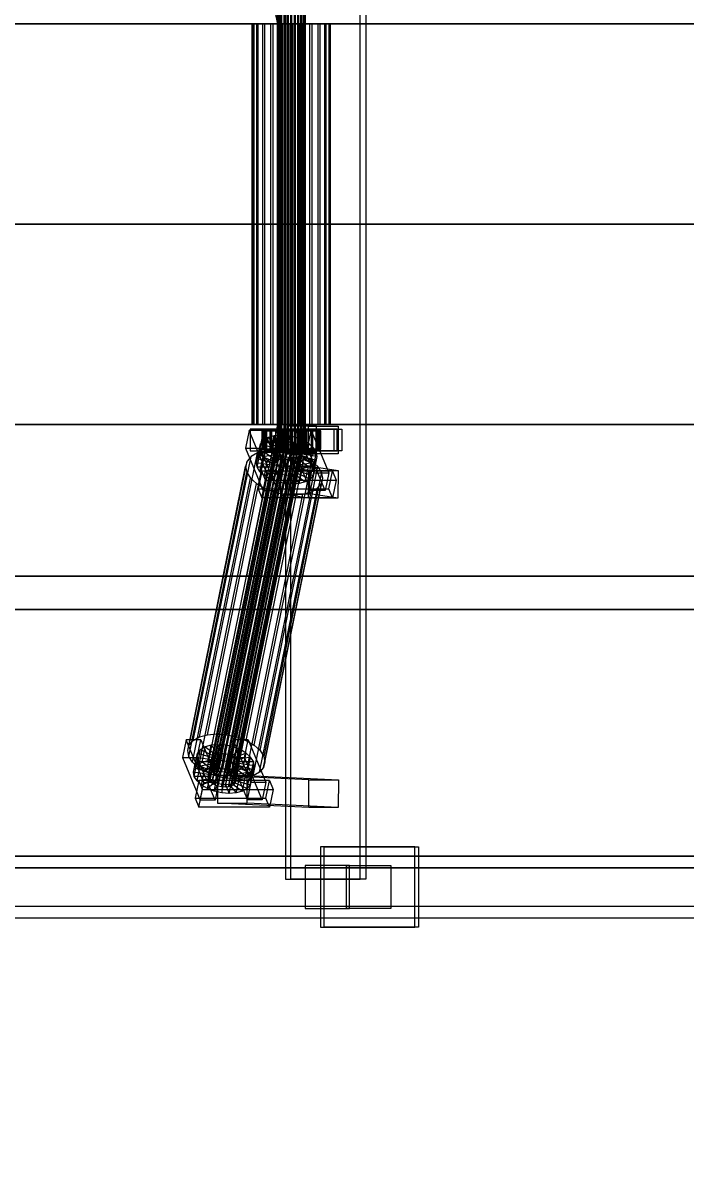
# Model space of a CAD drawing. Header units: millimetres. Extents: x -191664 to 191490, y -197311 to 10263.
# Drawn here: x 22599 to 23028, y -18620 to -17870 of the extents above; entities that cross this region are included whole.
import ezdxf

# ---------------------------------------------------------------- set-up
doc = ezdxf.new("R2010")
doc.units = ezdxf.units.MM
doc.layers.add('COTAS_INSTALACION_P', color=30, linetype='Continuous', lineweight=0)
doc.layers.add('superior_C02', color=7, linetype='Continuous', lineweight=0)
doc.dimstyles.new('PLANTA_100', dxfattribs={"dimtxt": 250, "dimasz": 150, "dimexe": 150, "dimexo": 80, "dimgap": 100, "dimtad": 1, "dimtih": 1, "dimtoh": 1, "dimdec": 1, "dimdsep": 46, "dimcen": 0.09, "dimclrd": 1, "dimclre": 1, "dimclrt": 1, "dimadec": 0, "dimazin": 0, "dimtfac": 1, "dimtdec": 4, "dimtofl": 0, "dimtmove": 0, "dimatfit": 3, "dimfxl": 1, "dimtolj": 1, "dimtzin": 0, "dimarcsym": 0})

# ---------------------------------------------------------------- blocks, each defined once
blk = doc.blocks.new('*D5')
at = {"layer": 'COTAS_INSTALACION_P', "color": 1, "lineweight": -2, "transparency": 16777216}
for p, q in [((-1000, -18080), (-1000, -25850)), ((60117.12, -18080), (60117.12, -25850)), ((-850, -25700), (59967.12, -25700))]:
    blk.add_line(p, q, dxfattribs=at)
at = {"layer": 'COTAS_INSTALACION_P', "color": 1, "transparency": 16777216}
for points in [[(-850, -25675), (-850, -25725), (-1000, -25700)], [(59967.12, -25675), (59967.12, -25725), (60117.12, -25700)]]:
    blk.add_solid(points, dxfattribs=at)
at = {"layer": 'Defpoints', "color": 0, "transparency": 16777216}
for p in [(-1000, -18000), (60117.12, -18000), (60117.12, -25700)]:
    blk.add_point(p, dxfattribs=at)

msp = doc.modelspace()

# ---------------------------------------------------------------- linework, layer by layer
at = {"layer": 'superior_C02', "color": 139, "true_color": 0x354b57}
for p, q in [((22768.65, -17575), (22768.65, -18425)), ((22772.16, -18425), (22772.16, -17575)), ((22817.24, -18425), (22817.24, -17575)), ((22820.74, -17575), (22820.74, -18425)), ((22788.89, -18131), (22769.76, -18131)), ((22769.76, -18131), (22769.76, -18149)), ((22783.67, -18131), (22769.76, -18131)), ((22783.67, -18149), (22783.67, -18131)), ((22783.67, -18131), (22802.8, -18131)), ((22788.89, -18149), (22788.89, -18131)), ((22788.89, -18131), (22802.8, -18131)), ((22802.8, -18131), (22802.8, -18149)), ((22745.12, -18133.86), (22742.79, -18145.33)), ((22754.69, -18133.85), (22745.12, -18133.86)), ((22756.64, -18161.39), (22745.12, -18133.86)), ((22755.36, -18133), (22745.8, -18133)), ((22745.8, -18133), (22745.8, -18147)), ((22759.83, -18133), (22745.8, -18133)), ((22752.35, -18145.32), (22754.69, -18133.85)), ((22754.69, -18133.85), (22766.21, -18161.38)), ((22755.36, -18147), (22755.36, -18133)), ((22755.36, -18133), (22769.39, -18133)), ((22802.28, -18133), (22756.37, -18133)), ((22756.37, -18133), (22756.37, -18147)), ((22759.3, -18133), (22756.37, -18133)), ((22759.3, -18147), (22759.3, -18133)), ((22759.3, -18133), (22805.2, -18133)), ((22759.83, -18147), (22759.83, -18133)), ((22759.83, -18133), (22769.39, -18133)), ((22769.39, -18133), (22769.39, -18147)), ((22775.72, -18133.82), (22773.39, -18145.29)), ((22785.29, -18133.81), (22775.72, -18133.82)), ((22787.25, -18161.35), (22775.72, -18133.82)), ((22785.96, -18133), (22776.4, -18133)), ((22776.4, -18133), (22776.4, -18147)), ((22790.43, -18133), (22776.4, -18133)), ((22782.95, -18145.28), (22785.29, -18133.81)), ((22785.29, -18133.81), (22796.81, -18161.34)), ((22785.96, -18147), (22785.96, -18133)), ((22785.96, -18133), (22799.99, -18133)), ((22790.43, -18147), (22790.43, -18133)), ((22790.43, -18133), (22799.99, -18133)), ((22799.99, -18133), (22799.99, -18147)), ((22802.28, -18147), (22802.28, -18133)), ((22802.28, -18133), (22805.2, -18133)), ((22805.2, -18133), (22805.2, -18147)), ((22742.79, -18145.33), (22752.35, -18145.32)), ((22742.79, -18145.33), (22754.31, -18172.86)), ((22745.8, -18147), (22755.36, -18147)), ((22745.8, -18147), (22759.83, -18147)), ((22763.87, -18172.85), (22752.35, -18145.32)), ((22769.39, -18147), (22755.36, -18147)), ((22756.37, -18147), (22802.28, -18147)), ((22756.37, -18147), (22759.3, -18147)), ((22805.2, -18147), (22759.3, -18147)), ((22769.39, -18147), (22759.83, -18147)), ((22773.39, -18145.29), (22782.95, -18145.28)), ((22773.39, -18145.29), (22784.91, -18172.82)), ((22776.4, -18147), (22785.96, -18147)), ((22776.4, -18147), (22790.43, -18147)), ((22794.48, -18172.81), (22782.95, -18145.28)), ((22799.99, -18147), (22785.96, -18147)), ((22799.99, -18147), (22790.43, -18147)), ((22805.2, -18147), (22802.28, -18147)), ((22769.76, -18149), (22788.89, -18149)), ((22783.67, -18149), (22769.76, -18149)), ((22802.8, -18149), (22783.67, -18149)), ((22802.8, -18149), (22788.89, -18149)), ((22753.3, -18160.25), (22750.96, -18171.72)), ((22799.2, -18160.19), (22753.3, -18160.25)), ((22755.7, -18165.98), (22753.3, -18160.25)), ((22754.31, -18172.86), (22756.64, -18161.39)), ((22756.64, -18161.39), (22766.21, -18161.38)), ((22766.21, -18161.38), (22763.87, -18172.85)), ((22765.64, -18156.96), (22765.4, -18174.94)), ((22784.77, -18156.96), (22765.64, -18156.96)), ((22783.79, -18159.83), (22765.64, -18156.96)), ((22783.55, -18177.81), (22783.79, -18159.83)), ((22783.79, -18159.83), (22802.92, -18159.83)), ((22784.52, -18174.94), (22784.77, -18156.96)), ((22784.77, -18156.96), (22802.92, -18159.83)), ((22784.91, -18172.82), (22787.25, -18161.35)), ((22787.25, -18161.35), (22796.81, -18161.34)), ((22796.81, -18161.34), (22794.48, -18172.81)), ((22796.87, -18171.66), (22799.2, -18160.19)), ((22799.2, -18160.19), (22801.6, -18165.93)), ((22802.92, -18159.83), (22802.67, -18177.81)), ((22753.36, -18177.45), (22755.7, -18165.98)), ((22755.7, -18165.98), (22801.6, -18165.93)), ((22801.6, -18165.93), (22799.27, -18177.39)), ((22750.96, -18171.72), (22796.87, -18171.66)), ((22750.96, -18171.72), (22753.36, -18177.45)), ((22763.87, -18172.85), (22754.31, -18172.86)), ((22765.4, -18174.94), (22784.52, -18174.94)), ((22783.55, -18177.81), (22765.4, -18174.94)), ((22802.67, -18177.81), (22784.52, -18174.94)), ((22794.48, -18172.81), (22784.91, -18172.82)), ((22799.27, -18177.39), (22796.87, -18171.66)), ((22799.27, -18177.39), (22753.36, -18177.45)), ((22802.67, -18177.81), (22783.55, -18177.81)), ((22704.28, -18334.55), (22701.95, -18346.02)), ((22713.84, -18334.54), (22704.28, -18334.55)), ((22715.8, -18362.08), (22704.28, -18334.55)), ((22711.51, -18346.01), (22713.84, -18334.54)), ((22713.84, -18334.54), (22725.37, -18362.07)), ((22734.88, -18334.51), (22732.55, -18345.98)), ((22744.45, -18334.5), (22734.88, -18334.51)), ((22746.41, -18362.04), (22734.88, -18334.51)), ((22742.11, -18345.97), (22744.45, -18334.5)), ((22744.45, -18334.5), (22755.97, -18362.03)), ((22701.95, -18346.02), (22711.51, -18346.01)), ((22701.95, -18346.02), (22713.47, -18373.55)), ((22723.03, -18373.54), (22711.51, -18346.01)), ((22732.55, -18345.98), (22742.11, -18345.97)), ((22732.55, -18345.98), (22744.07, -18373.51)), ((22753.64, -18373.5), (22742.11, -18345.97)), ((22712.45, -18360.94), (22710.12, -18372.41)), ((22758.36, -18360.88), (22712.45, -18360.94)), ((22714.85, -18366.68), (22712.45, -18360.94)), ((22713.47, -18373.55), (22715.8, -18362.08)), ((22715.8, -18362.08), (22725.37, -18362.07)), ((22725.37, -18362.07), (22723.03, -18373.54)), ((22724.71, -18357.65), (22724.64, -18375.64)), ((22743.84, -18357.65), (22724.71, -18357.65)), ((22783.93, -18360.51), (22724.71, -18357.65)), ((22743.77, -18375.64), (22743.84, -18357.65)), ((22743.84, -18357.65), (22803.06, -18360.51)), ((22744.07, -18373.51), (22746.41, -18362.04)), ((22746.41, -18362.04), (22755.97, -18362.03)), ((22755.97, -18362.03), (22753.64, -18373.5)), ((22756.02, -18372.35), (22758.36, -18360.88)), ((22758.36, -18360.88), (22760.76, -18366.62)), ((22783.86, -18378.51), (22783.93, -18360.51)), ((22783.93, -18360.51), (22803.06, -18360.51)), ((22803.06, -18360.51), (22802.99, -18378.51)), ((22712.52, -18378.14), (22714.85, -18366.68)), ((22714.85, -18366.68), (22760.76, -18366.62)), ((22760.76, -18366.62), (22758.43, -18378.09)), ((22710.12, -18372.41), (22756.02, -18372.35)), ((22710.12, -18372.41), (22712.52, -18378.14)), ((22758.43, -18378.09), (22712.52, -18378.14)), ((22723.03, -18373.54), (22713.47, -18373.55)), ((22724.64, -18375.64), (22743.77, -18375.64)), ((22783.86, -18378.51), (22724.64, -18375.64)), ((22802.99, -18378.51), (22743.77, -18375.64)), ((22753.64, -18373.5), (22744.07, -18373.51)), ((22758.43, -18378.09), (22756.02, -18372.35)), ((22802.99, -18378.51), (22783.86, -18378.51)), ((22852.64, -18404), (22791.43, -18404)), ((22791.43, -18404), (22791.43, -18456)), ((22793.77, -18404), (22791.43, -18404)), ((22793.77, -18456), (22793.77, -18404)), ((22793.77, -18404), (22854.97, -18404)), ((22852.64, -18456), (22852.64, -18404)), ((22852.64, -18404), (22854.97, -18404)), ((22854.97, -18404), (22854.97, -18456)), ((23550.31, -18410), (22402.71, -18410)), ((22414.4, -18410), (23562, -18410)), ((23604.38, -18410), (22456.78, -18410)), ((22471.39, -18410), (23618.99, -18410)), ((22810.21, -18416), (22781.52, -18416)), ((22781.52, -18416), (22781.52, -18444)), ((22808.27, -18416), (22781.52, -18416)), ((22808.27, -18444), (22808.27, -18416)), ((22808.27, -18416), (22836.96, -18416)), ((22810.21, -18444), (22810.21, -18416)), ((22810.21, -18416), (22836.96, -18416)), ((22836.96, -18416), (22836.96, -18444)), ((23609.6, -18417.5), (22406.47, -18417.5)), ((22410.64, -18417.5), (23613.77, -18417.5)), ((22768.65, -18425), (22817.24, -18425)), ((22768.65, -18425), (22772.16, -18425)), ((22820.74, -18425), (22772.16, -18425)), ((22820.74, -18425), (22817.24, -18425)), ((22406.47, -18442.5), (23609.6, -18442.5)), ((22410.64, -18442.5), (23613.77, -18442.5)), ((22781.52, -18444), (22810.21, -18444)), ((22781.52, -18444), (22808.27, -18444)), ((22836.96, -18444), (22808.27, -18444)), ((22836.96, -18444), (22810.21, -18444)), ((22402.71, -18450), (23550.31, -18450)), ((22414.4, -18450), (23562, -18450)), ((22456.78, -18450), (23604.38, -18450)), ((22471.39, -18450), (23618.99, -18450)), ((22791.43, -18456), (22852.64, -18456)), ((22791.43, -18456), (22793.77, -18456)), ((22854.97, -18456), (22793.77, -18456)), ((22854.97, -18456), (22852.64, -18456))]:
    msp.add_line(p, q, dxfattribs=at)
at = {"layer": 'superior_C02', "color": 139, "true_color": 0x345e4e}
for p, q in [((22743.43, -17771.7), (22763.44, -17870)), ((22765.18, -17870), (22745.18, -17771.7)), ((21825.74, -17870), (22763.44, -17870)), ((22765.18, -17870), (21827.48, -17870)), ((22763.44, -17870), (22763.44, -18000)), ((22763.44, -17870), (23337.54, -17870)), ((22765.18, -18000), (22765.18, -17870)), ((23339.28, -17870), (22765.18, -17870)), ((21825.74, -18000), (22763.44, -18000)), ((22765.18, -18000), (21827.48, -18000)), ((22763.44, -18000), (22763.44, -18130)), ((22763.44, -18000), (23337.54, -18000)), ((22765.18, -18130), (22765.18, -18000)), ((23339.28, -18000), (22765.18, -18000)), ((21825.74, -18130), (22763.44, -18130)), ((22765.18, -18130), (21827.48, -18130)), ((22763.44, -18130), (22743.43, -18228.3)), ((22745.18, -18228.3), (22765.18, -18130)), ((22763.44, -18130), (23337.54, -18130)), ((23339.28, -18130), (22765.18, -18130)), ((22743.43, -18228.3), (21805.73, -18228.3)), ((21807.48, -18228.3), (22745.18, -18228.3)), ((22743.43, -18228.3), (22745.18, -18228.3)), ((23317.53, -18228.3), (22743.43, -18228.3)), ((22745.18, -18228.3), (23319.28, -18228.3))]:
    msp.add_line(p, q, dxfattribs=at)
at = {"layer": 'superior_C02', "color": 9, "true_color": 0xbac6cb}
for p, q in [((22763.61, -18148), (22763.61, -17852)), ((22763.83, -18148), (22763.83, -17852)), ((22764, -18148), (22764, -17852)), ((22764.66, -18148), (22764.66, -17852)), ((22764.97, -18148), (22764.97, -17852)), ((22766.02, -18148), (22766.02, -17852)), ((22766.46, -18148), (22766.46, -17852)), ((22767.83, -18148), (22767.83, -17852)), ((22768.38, -18148), (22768.38, -17852)), ((22769.97, -18148), (22769.97, -17852)), ((22770.58, -18148), (22770.58, -17852)), ((22772.29, -18148), (22772.29, -17852)), ((22772.92, -18148), (22772.92, -17852)), ((22774.63, -18148), (22774.63, -17852)), ((22775.23, -18148), (22775.23, -17852)), ((22776.83, -18148), (22776.83, -17852)), ((22777.37, -18148), (22777.37, -17852)), ((22778.74, -18148), (22778.74, -17852)), ((22779.18, -18148), (22779.18, -17852)), ((22780.24, -18148), (22780.24, -17852)), ((22780.55, -18148), (22780.55, -17852)), ((22781.21, -17852), (22781.21, -18148)), ((22781.37, -18148), (22781.37, -17852)), ((22781.6, -18148), (22781.6, -17852)), ((22718.51, -18358.68), (22762.02, -18144.88)), ((22718.78, -18360.02), (22762.29, -18146.22)), ((22718.85, -18357.43), (22762.36, -18143.64)), ((22719.77, -18356.36), (22763.28, -18142.56)), ((22721.21, -18355.54), (22764.72, -18141.74)), ((22723.07, -18355.02), (22766.58, -18141.22)), ((22725.22, -18354.84), (22768.73, -18141.04)), ((22727.52, -18355.02), (22771.03, -18141.22)), ((22729.82, -18355.53), (22773.33, -18141.73)), ((22731.94, -18356.35), (22775.45, -18142.55)), ((22733.76, -18357.42), (22777.27, -18143.62)), ((22735.14, -18358.66), (22778.65, -18144.86)), ((22779.5, -18146.2), (22735.99, -18360)), ((22762.36, -18143.64), (22762.02, -18144.88)), ((22762.02, -18144.88), (22762.29, -18146.22)), ((22762.29, -18146.22), (22763.14, -18147.55)), ((22763.28, -18142.56), (22762.36, -18143.64)), ((22764.72, -18141.74), (22763.28, -18142.56)), ((22766.58, -18141.22), (22764.72, -18141.74)), ((22768.73, -18141.04), (22766.58, -18141.22)), ((22771.03, -18141.22), (22768.73, -18141.04)), ((22773.33, -18141.73), (22771.03, -18141.22)), ((22775.45, -18142.55), (22773.33, -18141.73)), ((22777.27, -18143.62), (22775.45, -18142.55)), ((22778.65, -18144.86), (22777.27, -18143.62)), ((22779.5, -18146.2), (22778.65, -18144.86)), ((22779.77, -18147.53), (22779.5, -18146.2)), ((22719.63, -18361.35), (22763.14, -18147.55)), ((22721.01, -18362.6), (22764.52, -18148.8)), ((22722.83, -18363.66), (22766.33, -18149.86)), ((22724.95, -18364.48), (22768.46, -18150.68)), ((22727.24, -18364.99), (22770.75, -18151.2)), ((22729.54, -18365.17), (22773.05, -18151.37)), ((22731.7, -18364.99), (22775.21, -18151.19)), ((22733.56, -18364.47), (22777.07, -18150.67)), ((22735, -18363.65), (22778.51, -18149.85)), ((22735.92, -18362.58), (22779.43, -18148.78)), ((22736.26, -18361.33), (22779.77, -18147.53)), ((22763.14, -18147.55), (22764.52, -18148.8)), ((22764, -18148), (22763.61, -18148)), ((22763.61, -18148), (22763.83, -18148)), ((22763.83, -18148), (22764.66, -18148)), ((22764.97, -18148), (22764, -18148)), ((22764.52, -18148.8), (22766.33, -18149.86)), ((22764.66, -18148), (22766.02, -18148)), ((22766.46, -18148), (22764.97, -18148)), ((22766.02, -18148), (22767.83, -18148)), ((22766.33, -18149.86), (22768.46, -18150.68)), ((22768.38, -18148), (22766.46, -18148)), ((22767.83, -18148), (22769.97, -18148)), ((22770.58, -18148), (22768.38, -18148)), ((22768.46, -18150.68), (22770.75, -18151.2)), ((22769.97, -18148), (22772.29, -18148)), ((22772.92, -18148), (22770.58, -18148)), ((22770.75, -18151.2), (22773.05, -18151.37)), ((22772.29, -18148), (22774.63, -18148)), ((22775.23, -18148), (22772.92, -18148)), ((22773.05, -18151.37), (22775.21, -18151.19)), ((22774.63, -18148), (22776.83, -18148)), ((22775.21, -18151.19), (22777.07, -18150.67)), ((22777.37, -18148), (22775.23, -18148)), ((22776.83, -18148), (22778.74, -18148)), ((22777.07, -18150.67), (22778.51, -18149.85)), ((22779.18, -18148), (22777.37, -18148)), ((22778.51, -18149.85), (22779.43, -18148.78)), ((22778.74, -18148), (22780.24, -18148)), ((22780.55, -18148), (22779.18, -18148)), ((22779.43, -18148.78), (22779.77, -18147.53)), ((22780.24, -18148), (22781.21, -18148)), ((22781.37, -18148), (22780.55, -18148)), ((22781.21, -18148), (22781.6, -18148)), ((22781.6, -18148), (22781.37, -18148)), ((22718.85, -18357.43), (22719.77, -18356.36)), ((22719.77, -18356.36), (22721.21, -18355.54)), ((22721.21, -18355.54), (22723.07, -18355.02)), ((22723.07, -18355.02), (22725.22, -18354.84)), ((22725.22, -18354.84), (22727.52, -18355.02)), ((22727.52, -18355.02), (22729.82, -18355.53)), ((22729.82, -18355.53), (22731.94, -18356.35)), ((22731.94, -18356.35), (22733.76, -18357.42)), ((22718.51, -18358.68), (22718.85, -18357.43)), ((22718.78, -18360.02), (22718.51, -18358.68)), ((22719.63, -18361.35), (22718.78, -18360.02)), ((22721.01, -18362.6), (22719.63, -18361.35)), ((22722.83, -18363.66), (22721.01, -18362.6)), ((22724.95, -18364.48), (22722.83, -18363.66)), ((22727.24, -18364.99), (22724.95, -18364.48)), ((22733.56, -18364.47), (22731.7, -18364.99)), ((22735, -18363.65), (22733.56, -18364.47)), ((22733.76, -18357.42), (22735.14, -18358.66)), ((22735.92, -18362.58), (22735, -18363.65)), ((22735.14, -18358.66), (22735.99, -18360)), ((22736.26, -18361.33), (22735.92, -18362.58)), ((22735.99, -18360), (22736.26, -18361.33)), ((22729.54, -18365.17), (22727.24, -18364.99)), ((22731.7, -18364.99), (22729.54, -18365.17))]:
    msp.add_line(p, q, dxfattribs=at)
at = {"layer": 'superior_C02', "color": 252, "true_color": 0x83939a}
for p, q in [((22747.85, -17870), (22747.22, -17870)), ((22747.22, -17870), (22748.31, -17870)), ((22747.22, -18130), (22747.22, -17870)), ((22750.18, -17870), (22747.85, -17870)), ((22747.85, -18130), (22747.85, -17870)), ((22748.31, -17870), (22751.06, -17870)), ((22748.31, -18130), (22748.31, -17870)), ((22754.03, -17870), (22750.18, -17870)), ((22750.18, -18130), (22750.18, -17870)), ((22751.06, -17870), (22755.28, -17870)), ((22751.06, -18130), (22751.06, -17870)), ((22759.15, -17870), (22754.03, -17870)), ((22754.03, -18130), (22754.03, -17870)), ((22755.28, -17870), (22760.68, -17870)), ((22755.28, -18130), (22755.28, -17870)), ((22765.18, -17870), (22759.15, -17870)), ((22759.15, -18130), (22759.15, -17870)), ((22760.68, -17870), (22766.89, -17870)), ((22760.68, -18130), (22760.68, -17870)), ((22771.72, -17870), (22765.18, -17870)), ((22765.18, -18130), (22765.18, -17870)), ((22766.89, -17870), (22773.49, -17870)), ((22766.89, -18130), (22766.89, -17870)), ((22778.32, -17870), (22771.72, -17870)), ((22771.72, -18130), (22771.72, -17870)), ((22773.49, -17870), (22780.03, -17870)), ((22773.49, -18130), (22773.49, -17870)), ((22784.53, -17870), (22778.32, -17870)), ((22778.32, -18130), (22778.32, -17870)), ((22780.03, -17870), (22786.06, -17870)), ((22780.03, -18130), (22780.03, -17870)), ((22789.93, -17870), (22784.53, -17870)), ((22784.53, -18130), (22784.53, -17870)), ((22786.06, -17870), (22791.18, -17870)), ((22786.06, -18130), (22786.06, -17870)), ((22794.14, -17870), (22789.93, -17870)), ((22789.93, -18130), (22789.93, -17870)), ((22791.18, -17870), (22795.03, -17870)), ((22791.18, -18130), (22791.18, -17870)), ((22796.89, -17870), (22794.14, -17870)), ((22794.14, -18130), (22794.14, -17870)), ((22795.03, -17870), (22797.35, -17870)), ((22795.03, -18130), (22795.03, -17870)), ((22797.99, -17870), (22796.89, -17870)), ((22796.89, -17870), (22796.89, -18130)), ((22797.35, -17870), (22797.99, -17870)), ((22797.35, -18130), (22797.35, -17870)), ((22797.99, -18130), (22797.99, -17870)), ((22748.31, -18130), (22747.22, -18130)), ((22747.22, -18130), (22747.85, -18130)), ((22747.85, -18130), (22750.18, -18130)), ((22751.06, -18130), (22748.31, -18130)), ((22750.18, -18130), (22754.03, -18130)), ((22755.28, -18130), (22751.06, -18130)), ((22754.03, -18130), (22759.15, -18130)), ((22760.68, -18130), (22755.28, -18130)), ((22759.15, -18130), (22765.18, -18130)), ((22766.89, -18130), (22760.68, -18130)), ((22765.18, -18130), (22771.72, -18130)), ((22773.49, -18130), (22766.89, -18130)), ((22771.72, -18130), (22778.32, -18130)), ((22780.03, -18130), (22773.49, -18130)), ((22778.32, -18130), (22784.53, -18130)), ((22786.06, -18130), (22780.03, -18130)), ((22784.53, -18130), (22789.93, -18130)), ((22791.18, -18130), (22786.06, -18130)), ((22789.93, -18130), (22794.14, -18130)), ((22795.03, -18130), (22791.18, -18130)), ((22794.14, -18130), (22796.89, -18130)), ((22797.35, -18130), (22795.03, -18130)), ((22796.89, -18130), (22797.99, -18130)), ((22797.99, -18130), (22797.35, -18130)), ((22718.21, -18331.2), (22755.72, -18146.89)), ((22724.29, -18330.69), (22761.79, -18146.38)), ((22730.78, -18331.18), (22768.29, -18146.87)), ((22755.72, -18146.89), (22750.47, -18148.35)), ((22761.79, -18146.38), (22755.72, -18146.89)), ((22768.29, -18146.87), (22761.79, -18146.38)), ((22774.76, -18148.32), (22768.29, -18146.87)), ((22706.3, -18338), (22743.81, -18153.69)), ((22708.9, -18334.98), (22746.4, -18150.67)), ((22712.96, -18332.66), (22750.47, -18148.35)), ((22737.25, -18332.63), (22774.76, -18148.32)), ((22743.81, -18153.69), (22742.85, -18157.21)), ((22743.25, -18334.94), (22780.76, -18150.63)), ((22746.4, -18150.67), (22743.81, -18153.69)), ((22750.47, -18148.35), (22746.4, -18150.67)), ((22748.37, -18337.95), (22785.88, -18153.64)), ((22780.76, -18150.63), (22774.76, -18148.32)), ((22785.88, -18153.64), (22780.76, -18150.63)), ((22789.78, -18157.15), (22785.88, -18153.64)), ((22705.34, -18341.52), (22742.85, -18157.21)), ((22706.09, -18345.29), (22743.6, -18160.98)), ((22742.85, -18157.21), (22743.6, -18160.98)), ((22743.6, -18160.98), (22746.01, -18164.75)), ((22752.27, -18341.46), (22789.78, -18157.15)), ((22792.18, -18160.92), (22754.68, -18345.23)), ((22792.18, -18160.92), (22789.78, -18157.15)), ((22792.93, -18164.69), (22792.18, -18160.92)), ((22708.5, -18349.06), (22746.01, -18164.75)), ((22712.4, -18352.57), (22749.9, -18168.26)), ((22746.01, -18164.75), (22749.9, -18168.26)), ((22749.9, -18168.26), (22755.03, -18171.28)), ((22754.47, -18352.52), (22791.98, -18168.21)), ((22755.43, -18349), (22792.93, -18164.69)), ((22789.38, -18171.23), (22791.98, -18168.21)), ((22791.98, -18168.21), (22792.93, -18164.69)), ((22717.52, -18355.58), (22755.03, -18171.28)), ((22723.52, -18357.89), (22761.03, -18173.58)), ((22729.99, -18359.34), (22767.5, -18175.03)), ((22736.48, -18359.83), (22773.99, -18175.52)), ((22742.56, -18359.33), (22780.07, -18175.02)), ((22747.81, -18357.86), (22785.32, -18173.55)), ((22751.87, -18355.54), (22789.38, -18171.23)), ((22755.03, -18171.28), (22761.03, -18173.58)), ((22761.03, -18173.58), (22767.5, -18175.03)), ((22767.5, -18175.03), (22773.99, -18175.52)), ((22773.99, -18175.52), (22780.07, -18175.02)), ((22780.07, -18175.02), (22785.32, -18173.55)), ((22785.32, -18173.55), (22789.38, -18171.23)), ((22708.9, -18334.98), (22712.96, -18332.66)), ((22712.96, -18332.66), (22718.21, -18331.2)), ((22718.21, -18331.2), (22724.29, -18330.69)), ((22724.29, -18330.69), (22730.78, -18331.18)), ((22730.78, -18331.18), (22737.25, -18332.63)), ((22737.25, -18332.63), (22743.25, -18334.94)), ((22705.34, -18341.52), (22706.3, -18338)), ((22706.09, -18345.29), (22705.34, -18341.52)), ((22706.3, -18338), (22708.9, -18334.98)), ((22743.25, -18334.94), (22748.37, -18337.95)), ((22748.37, -18337.95), (22752.27, -18341.46)), ((22752.27, -18341.46), (22754.68, -18345.23)), ((22708.5, -18349.06), (22706.09, -18345.29)), ((22712.4, -18352.57), (22708.5, -18349.06)), ((22755.43, -18349), (22754.47, -18352.52)), ((22754.68, -18345.23), (22755.43, -18349)), ((22717.52, -18355.58), (22712.4, -18352.57)), ((22723.52, -18357.89), (22717.52, -18355.58)), ((22751.87, -18355.54), (22747.81, -18357.86)), ((22754.47, -18352.52), (22751.87, -18355.54)), ((22729.99, -18359.34), (22723.52, -18357.89)), ((22736.48, -18359.83), (22729.99, -18359.34)), ((22742.56, -18359.33), (22736.48, -18359.83)), ((22747.81, -18357.86), (22742.56, -18359.33))]:
    msp.add_line(p, q, dxfattribs=at)
at = {"layer": 'superior_C02', "color": 155, "true_color": 0x617580}
for p, q in [((22754.09, -18134), (22753.61, -18134)), ((22753.61, -18134), (22763.61, -18134)), ((22753.61, -18146), (22753.61, -18134)), ((22753.61, -18134), (22754.43, -18134)), ((22755.83, -18134), (22754.09, -18134)), ((22754.09, -18134), (22763.83, -18134)), ((22754.09, -18146), (22754.09, -18134)), ((22754.43, -18134), (22764, -18134)), ((22754.43, -18146), (22754.43, -18134)), ((22754.43, -18134), (22756.49, -18134)), ((22757.52, -18138.42), (22754.49, -18140.16)), ((22755.52, -18148.25), (22757.52, -18138.42)), ((22758.71, -18134), (22755.83, -18134)), ((22755.83, -18134), (22764.66, -18134)), ((22755.83, -18146), (22755.83, -18134)), ((22756.49, -18134), (22764.97, -18134)), ((22756.49, -18146), (22756.49, -18134)), ((22756.49, -18134), (22759.64, -18134)), ((22761.45, -18137.32), (22757.52, -18138.42)), ((22757.52, -18138.42), (22764.39, -18143.38)), ((22762.54, -18134), (22758.71, -18134)), ((22758.71, -18134), (22766.02, -18134)), ((22758.71, -18146), (22758.71, -18134)), ((22759.45, -18147.15), (22761.45, -18137.32)), ((22759.64, -18134), (22766.46, -18134)), ((22759.64, -18146), (22759.64, -18134)), ((22759.64, -18134), (22763.68, -18134)), ((22766, -18136.95), (22761.45, -18137.32)), ((22761.45, -18137.32), (22766.25, -18142.86)), ((22767.05, -18134), (22762.54, -18134)), ((22762.54, -18134), (22767.83, -18134)), ((22762.54, -18146), (22762.54, -18134)), ((22763.61, -18134), (22763.83, -18134)), ((22763.61, -18134), (22763.61, -18146)), ((22764, -18134), (22763.61, -18134)), ((22763.68, -18134), (22768.38, -18134)), ((22763.68, -18146), (22763.68, -18134)), ((22763.68, -18134), (22768.33, -18134)), ((22763.83, -18134), (22764.66, -18134)), ((22763.83, -18134), (22763.83, -18146)), ((22764, -18134), (22764, -18146)), ((22764.97, -18134), (22764, -18134)), ((22764, -18146.78), (22766, -18136.95)), ((22764.66, -18134), (22766.02, -18134)), ((22764.66, -18134), (22764.66, -18146)), ((22764.97, -18134), (22764.97, -18146)), ((22766.46, -18134), (22764.97, -18134)), ((22770.86, -18137.31), (22766, -18136.95)), ((22766, -18136.95), (22768.4, -18142.68)), ((22766.02, -18134), (22767.83, -18134)), ((22766.02, -18134), (22766.02, -18146)), ((22766.46, -18134), (22766.46, -18146)), ((22768.38, -18134), (22766.46, -18134)), ((22771.94, -18134), (22767.05, -18134)), ((22767.05, -18134), (22769.97, -18134)), ((22767.05, -18146), (22767.05, -18134)), ((22767.83, -18134), (22769.97, -18134)), ((22767.83, -18134), (22767.83, -18146)), ((22768.33, -18134), (22770.58, -18134)), ((22768.33, -18146), (22768.33, -18134)), ((22768.33, -18134), (22773.26, -18134)), ((22768.38, -18134), (22768.38, -18146)), ((22770.58, -18134), (22768.38, -18134)), ((22768.86, -18147.14), (22770.86, -18137.31)), ((22769.97, -18134), (22772.29, -18134)), ((22769.97, -18134), (22769.97, -18146)), ((22770.58, -18134), (22770.58, -18146)), ((22772.92, -18134), (22770.58, -18134)), ((22770.86, -18137.31), (22770.7, -18142.86)), ((22775.69, -18138.4), (22770.86, -18137.31)), ((22776.88, -18134), (22771.94, -18134)), ((22771.94, -18134), (22772.29, -18134)), ((22771.94, -18146), (22771.94, -18134)), ((22772.29, -18134), (22774.63, -18134)), ((22772.29, -18134), (22772.29, -18146)), ((22773.26, -18134), (22772.92, -18134)), ((22772.92, -18134), (22772.92, -18146)), ((22775.23, -18134), (22772.92, -18134)), ((22775.69, -18138.4), (22772.99, -18143.37)), ((22773.26, -18146), (22773.26, -18134)), ((22773.26, -18134), (22778.16, -18134)), ((22773.69, -18148.23), (22775.69, -18138.4)), ((22776.88, -18134), (22774.63, -18134)), ((22774.63, -18134), (22776.83, -18134)), ((22774.63, -18134), (22774.63, -18146)), ((22778.16, -18134), (22775.23, -18134)), ((22775.23, -18134), (22775.23, -18146)), ((22777.37, -18134), (22775.23, -18134)), ((22780.18, -18140.12), (22775.69, -18138.4)), ((22781.52, -18134), (22776.83, -18134)), ((22776.83, -18134), (22778.74, -18134)), ((22776.83, -18134), (22776.83, -18146)), ((22781.52, -18134), (22776.88, -18134)), ((22776.88, -18146), (22776.88, -18134)), ((22782.67, -18134), (22777.37, -18134)), ((22777.37, -18134), (22777.37, -18146)), ((22779.18, -18134), (22777.37, -18134)), ((22778.16, -18146), (22778.16, -18134)), ((22778.16, -18134), (22782.67, -18134)), ((22785.56, -18134), (22778.74, -18134)), ((22778.74, -18134), (22780.24, -18134)), ((22778.74, -18134), (22778.74, -18146)), ((22786.5, -18134), (22779.18, -18134)), ((22779.18, -18134), (22779.18, -18146)), ((22780.55, -18134), (22779.18, -18134)), ((22788.72, -18134), (22780.24, -18134)), ((22780.24, -18134), (22781.21, -18134)), ((22780.24, -18134), (22780.24, -18146)), ((22789.38, -18134), (22780.55, -18134)), ((22780.55, -18134), (22780.55, -18146)), ((22781.37, -18134), (22780.55, -18134)), ((22781.21, -18134), (22790.77, -18134)), ((22781.21, -18146), (22781.21, -18134)), ((22781.21, -18134), (22781.6, -18134)), ((22791.12, -18134), (22781.37, -18134)), ((22781.37, -18134), (22781.37, -18146)), ((22781.6, -18134), (22781.37, -18134)), ((22785.56, -18134), (22781.52, -18134)), ((22781.52, -18146), (22781.52, -18134)), ((22791.59, -18134), (22781.6, -18134)), ((22781.6, -18134), (22781.6, -18146)), ((22782.67, -18146), (22782.67, -18134)), ((22782.67, -18134), (22786.5, -18134)), ((22788.72, -18134), (22785.56, -18134)), ((22785.56, -18146), (22785.56, -18134)), ((22786.5, -18146), (22786.5, -18134)), ((22786.5, -18134), (22789.38, -18134)), ((22790.77, -18134), (22788.72, -18134)), ((22788.72, -18146), (22788.72, -18134)), ((22789.38, -18146), (22789.38, -18134)), ((22789.38, -18134), (22791.12, -18134)), ((22790.77, -18134), (22790.77, -18146)), ((22791.59, -18134), (22790.77, -18134)), ((22791.12, -18146), (22791.12, -18134)), ((22791.12, -18134), (22791.59, -18134)), ((22791.59, -18146), (22791.59, -18134)), ((22749.83, -18154.88), (22751.83, -18145.05)), ((22750.54, -18152.25), (22752.54, -18142.42)), ((22752.54, -18142.42), (22751.83, -18145.05)), ((22751.83, -18145.05), (22761.69, -18146.52)), ((22751.83, -18145.05), (22752.39, -18147.87)), ((22752.49, -18149.99), (22754.49, -18140.16)), ((22754.49, -18140.16), (22752.54, -18142.42)), ((22752.54, -18142.42), (22762.03, -18145.27)), ((22763.61, -18146), (22753.61, -18146)), ((22753.61, -18146), (22754.09, -18146)), ((22754.43, -18146), (22753.61, -18146)), ((22763.83, -18146), (22754.09, -18146)), ((22754.09, -18146), (22755.83, -18146)), ((22764, -18146), (22754.43, -18146)), ((22756.49, -18146), (22754.43, -18146)), ((22754.49, -18140.16), (22762.95, -18144.2)), ((22764.66, -18146), (22755.83, -18146)), ((22755.83, -18146), (22758.71, -18146)), ((22764.97, -18146), (22756.49, -18146)), ((22759.64, -18146), (22756.49, -18146)), ((22766.02, -18146), (22758.71, -18146)), ((22758.71, -18146), (22762.54, -18146)), ((22759.45, -18147.15), (22764, -18146.78)), ((22766.46, -18146), (22759.64, -18146)), ((22763.68, -18146), (22759.64, -18146)), ((22761.69, -18146.52), (22759.69, -18156.35)), ((22762.03, -18145.27), (22760.03, -18155.1)), ((22762.95, -18144.2), (22760.95, -18154.03)), ((22761.69, -18146.52), (22762.03, -18145.27)), ((22761.95, -18147.86), (22761.69, -18146.52)), ((22762.03, -18145.27), (22762.95, -18144.2)), ((22764.39, -18143.38), (22762.38, -18153.21)), ((22767.83, -18146), (22762.54, -18146)), ((22762.54, -18146), (22767.05, -18146)), ((22762.95, -18144.2), (22764.39, -18143.38)), ((22763.83, -18146), (22763.61, -18146)), ((22763.61, -18146), (22764, -18146)), ((22768.38, -18146), (22763.68, -18146)), ((22768.33, -18146), (22763.68, -18146)), ((22764.66, -18146), (22763.83, -18146)), ((22764, -18146), (22764.97, -18146)), ((22766.4, -18152.51), (22764, -18146.78)), ((22764, -18146.78), (22768.86, -18147.14)), ((22766.25, -18142.86), (22764.24, -18152.69)), ((22764.39, -18143.38), (22766.25, -18142.86)), ((22766.02, -18146), (22764.66, -18146)), ((22764.97, -18146), (22766.46, -18146)), ((22767.83, -18146), (22766.02, -18146)), ((22766.25, -18142.86), (22768.4, -18142.68)), ((22768.4, -18142.68), (22766.4, -18152.51)), ((22766.46, -18146), (22768.38, -18146)), ((22769.97, -18146), (22767.05, -18146)), ((22767.05, -18146), (22771.94, -18146)), ((22769.97, -18146), (22767.83, -18146)), ((22770.58, -18146), (22768.33, -18146)), ((22773.26, -18146), (22768.33, -18146)), ((22768.38, -18146), (22770.58, -18146)), ((22768.4, -18142.68), (22770.7, -18142.86)), ((22770.7, -18142.86), (22768.7, -18152.69)), ((22772.29, -18146), (22769.97, -18146)), ((22770.58, -18146), (22772.92, -18146)), ((22770.7, -18142.86), (22772.99, -18143.37)), ((22772.99, -18143.37), (22770.99, -18153.2)), ((22772.29, -18146), (22771.94, -18146)), ((22771.94, -18146), (22776.88, -18146)), ((22774.63, -18146), (22772.29, -18146)), ((22772.92, -18146), (22773.26, -18146)), ((22772.92, -18146), (22775.23, -18146)), ((22772.99, -18143.37), (22775.12, -18144.19)), ((22775.12, -18144.19), (22773.12, -18154.02)), ((22778.16, -18146), (22773.26, -18146)), ((22776.83, -18146), (22774.63, -18146)), ((22774.63, -18146), (22776.88, -18146)), ((22776.93, -18145.26), (22774.93, -18155.08)), ((22780.18, -18140.12), (22775.12, -18144.19)), ((22775.12, -18144.19), (22776.93, -18145.26)), ((22775.23, -18146), (22778.16, -18146)), ((22775.23, -18146), (22777.37, -18146)), ((22778.31, -18146.5), (22776.31, -18156.33)), ((22778.74, -18146), (22776.83, -18146)), ((22776.83, -18146), (22781.52, -18146)), ((22776.88, -18146), (22781.52, -18146)), ((22784.02, -18142.38), (22776.93, -18145.26)), ((22776.93, -18145.26), (22778.31, -18146.5)), ((22777.37, -18146), (22782.67, -18146)), ((22777.37, -18146), (22779.18, -18146)), ((22782.67, -18146), (22778.16, -18146)), ((22778.18, -18149.95), (22780.18, -18140.12)), ((22786.93, -18145), (22778.31, -18146.5)), ((22778.31, -18146.5), (22779.17, -18147.83)), ((22780.24, -18146), (22778.74, -18146)), ((22778.74, -18146), (22785.56, -18146)), ((22779.18, -18146), (22786.5, -18146)), ((22779.18, -18146), (22780.55, -18146)), ((22784.02, -18142.38), (22780.18, -18140.12)), ((22781.21, -18146), (22780.24, -18146)), ((22780.24, -18146), (22788.72, -18146)), ((22780.55, -18146), (22789.38, -18146)), ((22780.55, -18146), (22781.37, -18146)), ((22790.77, -18146), (22781.21, -18146)), ((22781.6, -18146), (22781.21, -18146)), ((22781.37, -18146), (22791.12, -18146)), ((22781.37, -18146), (22781.6, -18146)), ((22781.52, -18146), (22785.56, -18146)), ((22781.6, -18146), (22791.59, -18146)), ((22782.01, -18152.21), (22784.02, -18142.38)), ((22786.5, -18146), (22782.67, -18146)), ((22786.93, -18145), (22784.02, -18142.38)), ((22784.93, -18154.83), (22786.93, -18145)), ((22785.56, -18146), (22788.72, -18146)), ((22789.38, -18146), (22786.5, -18146)), ((22788.73, -18147.82), (22786.93, -18145)), ((22788.72, -18146), (22790.77, -18146)), ((22791.12, -18146), (22789.38, -18146)), ((22790.77, -18146), (22791.59, -18146)), ((22791.59, -18146), (22791.12, -18146)), ((22749.83, -18154.88), (22750.54, -18152.25)), ((22750.39, -18157.7), (22752.39, -18147.87)), ((22750.54, -18152.25), (22752.49, -18149.99)), ((22760.03, -18155.1), (22750.54, -18152.25)), ((22752.19, -18160.52), (22754.19, -18150.69)), ((22752.39, -18147.87), (22761.95, -18147.86)), ((22752.39, -18147.87), (22754.19, -18150.69)), ((22752.49, -18149.99), (22755.52, -18148.25)), ((22760.95, -18154.03), (22752.49, -18149.99)), ((22754.19, -18150.69), (22762.81, -18149.19)), ((22754.19, -18150.69), (22757.1, -18153.31)), ((22755.1, -18163.14), (22757.1, -18153.31)), ((22755.52, -18148.25), (22759.45, -18147.15)), ((22762.38, -18153.21), (22755.52, -18148.25)), ((22757.1, -18153.31), (22764.19, -18150.44)), ((22757.1, -18153.31), (22760.94, -18155.57)), ((22764.24, -18152.69), (22759.45, -18147.15)), ((22761.95, -18147.86), (22759.95, -18157.69)), ((22760.95, -18154.03), (22760.03, -18155.1)), ((22762.81, -18149.19), (22760.8, -18159.02)), ((22760.94, -18155.57), (22766, -18151.5)), ((22762.38, -18153.21), (22760.95, -18154.03)), ((22762.81, -18149.19), (22761.95, -18147.86)), ((22764.19, -18150.44), (22762.19, -18160.27)), ((22764.24, -18152.69), (22762.38, -18153.21)), ((22764.19, -18150.44), (22762.81, -18149.19)), ((22766, -18151.5), (22764, -18161.33)), ((22766, -18151.5), (22764.19, -18150.44)), ((22766.4, -18152.51), (22764.24, -18152.69)), ((22765.42, -18157.29), (22768.13, -18152.32)), ((22768.13, -18152.32), (22766, -18151.5)), ((22768.13, -18152.32), (22766.13, -18162.15)), ((22768.7, -18152.69), (22766.4, -18152.51)), ((22770.42, -18152.83), (22768.13, -18152.32)), ((22770.42, -18152.83), (22768.42, -18162.66)), ((22768.7, -18152.69), (22768.86, -18147.14)), ((22770.99, -18153.2), (22768.7, -18152.69)), ((22768.86, -18147.14), (22773.69, -18148.23)), ((22770.26, -18158.38), (22770.42, -18152.83)), ((22772.72, -18153.01), (22770.42, -18152.83)), ((22772.72, -18153.01), (22770.72, -18162.84)), ((22770.99, -18153.2), (22773.69, -18148.23)), ((22773.12, -18154.02), (22770.99, -18153.2)), ((22774.87, -18152.83), (22772.72, -18153.01)), ((22775.12, -18158.74), (22772.72, -18153.01)), ((22774.87, -18152.83), (22772.87, -18162.66)), ((22773.12, -18154.02), (22778.18, -18149.95)), ((22774.93, -18155.08), (22773.12, -18154.02)), ((22773.69, -18148.23), (22778.18, -18149.95)), ((22776.73, -18152.31), (22774.73, -18162.14)), ((22776.73, -18152.31), (22774.87, -18152.83)), ((22779.67, -18158.37), (22774.87, -18152.83)), ((22774.93, -18155.08), (22782.01, -18152.21)), ((22778.17, -18151.49), (22776.17, -18161.32)), ((22778.17, -18151.49), (22776.73, -18152.31)), ((22783.6, -18157.27), (22776.73, -18152.31)), ((22779.09, -18150.42), (22777.09, -18160.25)), ((22777.17, -18157.66), (22779.17, -18147.83)), ((22779.43, -18149.17), (22777.43, -18159)), ((22779.09, -18150.42), (22778.17, -18151.49)), ((22786.63, -18155.54), (22778.17, -18151.49)), ((22778.18, -18149.95), (22782.01, -18152.21)), ((22779.43, -18149.17), (22779.09, -18150.42)), ((22788.58, -18153.27), (22779.09, -18150.42)), ((22779.17, -18147.83), (22788.73, -18147.82)), ((22779.17, -18147.83), (22779.43, -18149.17)), ((22789.29, -18150.64), (22779.43, -18149.17)), ((22782.01, -18152.21), (22784.93, -18154.83)), ((22786.58, -18163.1), (22788.58, -18153.27)), ((22786.63, -18155.54), (22788.58, -18153.27)), ((22788.73, -18147.82), (22786.73, -18157.65)), ((22787.29, -18160.47), (22789.29, -18150.64)), ((22788.58, -18153.27), (22789.29, -18150.64)), ((22789.29, -18150.64), (22788.73, -18147.82)), ((22759.69, -18156.35), (22749.83, -18154.88)), ((22750.39, -18157.7), (22749.83, -18154.88)), ((22759.95, -18157.69), (22750.39, -18157.7)), ((22752.19, -18160.52), (22750.39, -18157.7)), ((22760.8, -18159.02), (22752.19, -18160.52)), ((22755.1, -18163.14), (22752.19, -18160.52)), ((22762.19, -18160.27), (22755.1, -18163.14)), ((22758.94, -18165.4), (22760.94, -18155.57)), ((22764, -18161.33), (22758.94, -18165.4)), ((22760.03, -18155.1), (22759.69, -18156.35)), ((22759.69, -18156.35), (22759.95, -18157.69)), ((22759.95, -18157.69), (22760.8, -18159.02)), ((22760.8, -18159.02), (22762.19, -18160.27)), ((22760.94, -18155.57), (22765.42, -18157.29)), ((22762.19, -18160.27), (22764, -18161.33)), ((22763.42, -18167.12), (22765.42, -18157.29)), ((22764, -18161.33), (22766.13, -18162.15)), ((22765.42, -18157.29), (22770.26, -18158.38)), ((22768.26, -18168.21), (22770.26, -18158.38)), ((22770.26, -18158.38), (22775.12, -18158.74)), ((22773.12, -18168.57), (22775.12, -18158.74)), ((22774.73, -18162.14), (22776.17, -18161.32)), ((22776.31, -18156.33), (22774.93, -18155.08)), ((22775.12, -18158.74), (22779.67, -18158.37)), ((22776.17, -18161.32), (22777.09, -18160.25)), ((22776.17, -18161.32), (22784.63, -18165.37)), ((22776.31, -18156.33), (22784.93, -18154.83)), ((22777.17, -18157.66), (22776.31, -18156.33)), ((22777.09, -18160.25), (22777.43, -18159)), ((22777.09, -18160.25), (22786.58, -18163.1)), ((22786.73, -18157.65), (22777.17, -18157.66)), ((22777.43, -18159), (22777.17, -18157.66)), ((22777.43, -18159), (22787.29, -18160.47)), ((22777.67, -18168.2), (22779.67, -18158.37)), ((22779.67, -18158.37), (22783.6, -18157.27)), ((22781.59, -18167.1), (22783.6, -18157.27)), ((22783.6, -18157.27), (22786.63, -18155.54)), ((22784.63, -18165.37), (22786.63, -18155.54)), ((22784.93, -18154.83), (22786.73, -18157.65)), ((22787.29, -18160.47), (22786.58, -18163.1)), ((22786.73, -18157.65), (22787.29, -18160.47)), ((22758.94, -18165.4), (22755.1, -18163.14)), ((22763.42, -18167.12), (22758.94, -18165.4)), ((22766.13, -18162.15), (22763.42, -18167.12)), ((22768.26, -18168.21), (22763.42, -18167.12)), ((22766.13, -18162.15), (22768.42, -18162.66)), ((22768.42, -18162.66), (22768.26, -18168.21)), ((22773.12, -18168.57), (22768.26, -18168.21)), ((22768.42, -18162.66), (22770.72, -18162.84)), ((22770.72, -18162.84), (22772.87, -18162.66)), ((22770.72, -18162.84), (22773.12, -18168.57)), ((22772.87, -18162.66), (22774.73, -18162.14)), ((22772.87, -18162.66), (22777.67, -18168.2)), ((22777.67, -18168.2), (22773.12, -18168.57)), ((22774.73, -18162.14), (22781.59, -18167.1)), ((22781.59, -18167.1), (22777.67, -18168.2)), ((22784.63, -18165.37), (22781.59, -18167.1)), ((22786.58, -18163.1), (22784.63, -18165.37)), ((22711.64, -18350.68), (22713.64, -18340.85)), ((22713.64, -18340.85), (22711.7, -18343.11)), ((22716.68, -18339.11), (22713.64, -18340.85)), ((22713.64, -18340.85), (22722.1, -18344.9)), ((22714.68, -18348.94), (22716.68, -18339.11)), ((22720.61, -18338.02), (22716.68, -18339.11)), ((22716.68, -18339.11), (22723.54, -18344.07)), ((22718.61, -18347.85), (22720.61, -18338.02)), ((22725.16, -18337.64), (22720.61, -18338.02)), ((22720.61, -18338.02), (22725.4, -18343.55)), ((22723.16, -18347.47), (22725.16, -18337.64)), ((22730.02, -18338.01), (22725.16, -18337.64)), ((22725.16, -18337.64), (22727.56, -18343.38)), ((22728.01, -18347.84), (22730.02, -18338.01)), ((22730.02, -18338.01), (22729.86, -18343.55)), ((22734.85, -18339.09), (22730.02, -18338.01)), ((22734.85, -18339.09), (22732.15, -18344.06)), ((22732.85, -18348.92), (22734.85, -18339.09)), ((22739.34, -18340.82), (22734.28, -18344.88)), ((22739.34, -18340.82), (22734.85, -18339.09)), ((22737.34, -18350.65), (22739.34, -18340.82)), ((22743.17, -18343.07), (22739.34, -18340.82)), ((22708.99, -18355.57), (22710.99, -18345.74)), ((22709.55, -18358.39), (22711.55, -18348.56)), ((22709.7, -18352.94), (22711.7, -18343.11)), ((22711.7, -18343.11), (22710.99, -18345.74)), ((22710.99, -18345.74), (22720.85, -18347.21)), ((22710.99, -18345.74), (22711.55, -18348.56)), ((22711.55, -18348.56), (22721.11, -18348.55)), ((22711.55, -18348.56), (22713.35, -18351.38)), ((22711.64, -18350.68), (22714.68, -18348.94)), ((22711.7, -18343.11), (22721.18, -18345.97)), ((22714.68, -18348.94), (22718.61, -18347.85)), ((22721.54, -18353.9), (22714.68, -18348.94)), ((22718.61, -18347.85), (22723.16, -18347.47)), ((22723.4, -18353.38), (22718.61, -18347.85)), ((22720.85, -18347.21), (22718.84, -18357.04)), ((22721.11, -18348.55), (22719.11, -18358.38)), ((22721.18, -18345.97), (22719.18, -18355.8)), ((22722.1, -18344.9), (22720.1, -18354.72)), ((22720.85, -18347.21), (22721.18, -18345.97)), ((22721.11, -18348.55), (22720.85, -18347.21)), ((22721.96, -18349.88), (22721.11, -18348.55)), ((22721.18, -18345.97), (22722.1, -18344.9)), ((22723.54, -18344.07), (22721.54, -18353.9)), ((22722.1, -18344.9), (22723.54, -18344.07)), ((22725.56, -18353.21), (22723.16, -18347.47)), ((22723.16, -18347.47), (22728.01, -18347.84)), ((22725.4, -18343.55), (22723.4, -18353.38)), ((22723.54, -18344.07), (22725.4, -18343.55)), ((22725.4, -18343.55), (22727.56, -18343.38)), ((22727.56, -18343.38), (22725.56, -18353.21)), ((22727.56, -18343.38), (22729.86, -18343.55)), ((22729.86, -18343.55), (22727.86, -18353.38)), ((22727.86, -18353.38), (22728.01, -18347.84)), ((22728.01, -18347.84), (22732.85, -18348.92)), ((22729.86, -18343.55), (22732.15, -18344.06)), ((22732.15, -18344.06), (22730.15, -18353.89)), ((22730.15, -18353.89), (22732.85, -18348.92)), ((22732.15, -18344.06), (22734.28, -18344.88)), ((22734.28, -18344.88), (22732.28, -18354.71)), ((22732.85, -18348.92), (22737.34, -18350.65)), ((22736.09, -18345.95), (22734.09, -18355.78)), ((22734.28, -18344.88), (22736.09, -18345.95)), ((22737.47, -18347.19), (22735.47, -18357.02)), ((22743.17, -18343.07), (22736.09, -18345.95)), ((22736.09, -18345.95), (22737.47, -18347.19)), ((22736.32, -18358.36), (22738.33, -18348.53)), ((22746.09, -18345.7), (22737.47, -18347.19)), ((22737.47, -18347.19), (22738.33, -18348.53)), ((22738.33, -18348.53), (22747.89, -18348.52)), ((22738.33, -18348.53), (22738.59, -18349.86)), ((22741.17, -18352.9), (22743.17, -18343.07)), ((22746.09, -18345.7), (22743.17, -18343.07)), ((22744.09, -18355.53), (22746.09, -18345.7)), ((22747.89, -18348.52), (22745.89, -18358.34)), ((22747.89, -18348.52), (22746.09, -18345.7)), ((22748.45, -18351.34), (22747.89, -18348.52)), ((22708.99, -18355.57), (22709.7, -18352.94)), ((22718.84, -18357.04), (22708.99, -18355.57)), ((22709.55, -18358.39), (22708.99, -18355.57)), ((22709.7, -18352.94), (22711.64, -18350.68)), ((22719.18, -18355.8), (22709.7, -18352.94)), ((22711.35, -18361.21), (22713.35, -18351.38)), ((22720.1, -18354.72), (22711.64, -18350.68)), ((22713.35, -18351.38), (22721.96, -18349.88)), ((22713.35, -18351.38), (22716.26, -18354.01)), ((22714.26, -18363.84), (22716.26, -18354.01)), ((22716.26, -18354.01), (22723.34, -18351.13)), ((22716.26, -18354.01), (22720.09, -18356.26)), ((22718.09, -18366.09), (22720.09, -18356.26)), ((22719.18, -18355.8), (22718.84, -18357.04)), ((22718.84, -18357.04), (22719.11, -18358.38)), ((22720.1, -18354.72), (22719.18, -18355.8)), ((22721.96, -18349.88), (22719.96, -18359.71)), ((22720.09, -18356.26), (22725.16, -18352.2)), ((22720.09, -18356.26), (22724.58, -18357.99)), ((22721.54, -18353.9), (22720.1, -18354.72)), ((22723.34, -18351.13), (22721.34, -18360.96)), ((22723.4, -18353.38), (22721.54, -18353.9)), ((22723.34, -18351.13), (22721.96, -18349.88)), ((22725.16, -18352.2), (22723.16, -18362.03)), ((22725.16, -18352.2), (22723.34, -18351.13)), ((22725.56, -18353.21), (22723.4, -18353.38)), ((22724.58, -18357.99), (22727.29, -18353.01)), ((22727.29, -18353.01), (22725.16, -18352.2)), ((22727.29, -18353.01), (22725.29, -18362.84)), ((22727.86, -18353.38), (22725.56, -18353.21)), ((22729.58, -18353.53), (22727.29, -18353.01)), ((22729.58, -18353.53), (22727.58, -18363.36)), ((22730.15, -18353.89), (22727.86, -18353.38)), ((22729.42, -18359.07), (22729.58, -18353.53)), ((22731.88, -18353.7), (22729.58, -18353.53)), ((22731.88, -18353.7), (22729.88, -18363.53)), ((22732.28, -18354.71), (22730.15, -18353.89)), ((22734.03, -18353.52), (22731.88, -18353.7)), ((22734.28, -18359.44), (22731.88, -18353.7)), ((22734.03, -18353.52), (22732.03, -18363.35)), ((22732.28, -18354.71), (22737.34, -18350.65)), ((22734.09, -18355.78), (22732.28, -18354.71)), ((22735.89, -18353), (22733.89, -18362.83)), ((22735.89, -18353), (22734.03, -18353.52)), ((22738.83, -18359.06), (22734.03, -18353.52)), ((22734.09, -18355.78), (22741.17, -18352.9)), ((22735.47, -18357.02), (22734.09, -18355.78)), ((22737.33, -18352.18), (22735.33, -18362.01)), ((22735.47, -18357.02), (22744.09, -18355.53)), ((22736.32, -18358.36), (22735.47, -18357.02)), ((22737.33, -18352.18), (22735.89, -18353)), ((22742.75, -18357.96), (22735.89, -18353)), ((22738.25, -18351.11), (22736.25, -18360.94)), ((22738.59, -18349.86), (22736.59, -18359.69)), ((22738.25, -18351.11), (22737.33, -18352.18)), ((22745.79, -18356.23), (22737.33, -18352.18)), ((22737.34, -18350.65), (22741.17, -18352.9)), ((22738.59, -18349.86), (22738.25, -18351.11)), ((22747.73, -18353.97), (22738.25, -18351.11)), ((22748.45, -18351.34), (22738.59, -18349.86)), ((22741.17, -18352.9), (22744.09, -18355.53)), ((22742.75, -18357.96), (22745.79, -18356.23)), ((22743.79, -18366.06), (22745.79, -18356.23)), ((22744.09, -18355.53), (22745.89, -18358.34)), ((22745.73, -18363.8), (22747.73, -18353.97)), ((22745.79, -18356.23), (22747.73, -18353.97)), ((22746.45, -18361.17), (22748.45, -18351.34)), ((22747.73, -18353.97), (22748.45, -18351.34)), ((22719.11, -18358.38), (22709.55, -18358.39)), ((22711.35, -18361.21), (22709.55, -18358.39)), ((22719.96, -18359.71), (22711.35, -18361.21)), ((22714.26, -18363.84), (22711.35, -18361.21)), ((22721.34, -18360.96), (22714.26, -18363.84)), ((22718.09, -18366.09), (22714.26, -18363.84)), ((22723.16, -18362.03), (22718.09, -18366.09)), ((22719.11, -18358.38), (22719.96, -18359.71)), ((22719.96, -18359.71), (22721.34, -18360.96)), ((22721.34, -18360.96), (22723.16, -18362.03)), ((22722.58, -18367.82), (22724.58, -18357.99)), ((22725.29, -18362.84), (22722.58, -18367.82)), ((22723.16, -18362.03), (22725.29, -18362.84)), ((22724.58, -18357.99), (22729.42, -18359.07)), ((22725.29, -18362.84), (22727.58, -18363.36)), ((22727.42, -18368.9), (22729.42, -18359.07)), ((22727.58, -18363.36), (22727.42, -18368.9)), ((22727.58, -18363.36), (22729.88, -18363.53)), ((22729.42, -18359.07), (22734.28, -18359.44)), ((22729.88, -18363.53), (22732.03, -18363.35)), ((22729.88, -18363.53), (22732.28, -18369.27)), ((22732.03, -18363.35), (22733.89, -18362.83)), ((22732.03, -18363.35), (22736.83, -18368.89)), ((22732.28, -18369.27), (22734.28, -18359.44)), ((22733.89, -18362.83), (22735.33, -18362.01)), ((22733.89, -18362.83), (22740.75, -18367.79)), ((22734.28, -18359.44), (22738.83, -18359.06)), ((22735.33, -18362.01), (22736.25, -18360.94)), ((22735.33, -18362.01), (22743.79, -18366.06)), ((22736.25, -18360.94), (22736.59, -18359.69)), ((22736.25, -18360.94), (22745.73, -18363.8)), ((22745.89, -18358.34), (22736.32, -18358.36)), ((22736.59, -18359.69), (22736.32, -18358.36)), ((22736.59, -18359.69), (22746.45, -18361.17)), ((22736.83, -18368.89), (22738.83, -18359.06)), ((22738.83, -18359.06), (22742.75, -18357.96)), ((22740.75, -18367.79), (22742.75, -18357.96)), ((22745.73, -18363.8), (22743.79, -18366.06)), ((22746.45, -18361.17), (22745.73, -18363.8)), ((22745.89, -18358.34), (22746.45, -18361.17)), ((22722.58, -18367.82), (22718.09, -18366.09)), ((22727.42, -18368.9), (22722.58, -18367.82)), ((22732.28, -18369.27), (22727.42, -18368.9)), ((22736.83, -18368.89), (22732.28, -18369.27)), ((22740.75, -18367.79), (22736.83, -18368.89)), ((22743.79, -18366.06), (22740.75, -18367.79))]:
    msp.add_line(p, q, dxfattribs=at)
at = {"layer": 'superior_C02', "color": 251, "true_color": 0x586d65}
for p, q in [((25411.09, -18250), (16335.43, -18250)), ((16336.9, -18250), (25412.56, -18250))]:
    msp.add_line(p, q, dxfattribs=at)

# ---------------------------------------------------------------- dimensions: what is measured, and where the dimension line sits
at = {"layer": 'COTAS_INSTALACION_P'}
dim = msp.add_aligned_dim(p1=(-1000, -18000), p2=(60117.12, -18000), distance=-7700, text='<> P', dimstyle='PLANTA_100', dxfattribs=at)
dim.commit()
dim.dimension.update_dxf_attribs({"geometry": '*D5', "text_midpoint": (29558.56, -25700)})

doc.saveas('drawing.dxf')
